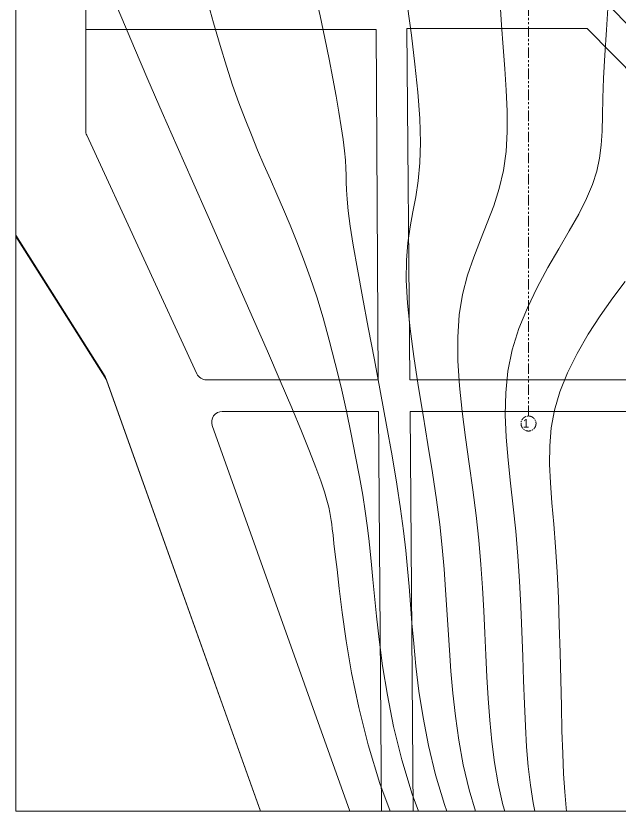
# Model space of a CAD drawing. Header units: millimetres. Extents: x -5316 to 10114, y -10026 to 11025.
# Drawn here: x -5276 to 460, y -10021 to -2471 of the extents above; entities that cross this region are included whole.
import ezdxf

# ---------------------------------------------------------------- set-up
doc = ezdxf.new("R2010")
doc.units = ezdxf.units.MM
doc.linetypes.add('CENTER2', pattern=[28.575, 19.05, -3.175, 3.175, -3.175])
doc.linetypes.add('PHANTOM', pattern=[2.5, 1.25, -0.25, 0.25, -0.25, 0.25, -0.25])
doc.layers.get('0').update_dxf_attribs({"lineweight": 0})
for name, color, linetype, lineweight in [('1m', 12, 'Continuous', 0), ('AKS', 31, 'CENTER2', 5), ('YOLLAR', 6, 'Continuous', 5)]:
    doc.layers.add(name, color=color, linetype=linetype, lineweight=lineweight)
doc.styles.get("Standard").update_dxf_attribs({"font": 'arial.ttf'})

msp = doc.modelspace()

# ---------------------------------------------------------------- linework, layer by layer
at = {"color": 3, "lineweight": 9}
msp.add_lwpolyline([(-2954.4, -10021), (-4427.2, -5894.3), (-5276.1, -4553.2)], dxfattribs=at)
at = {"layer": '1m', "color": 252, "lineweight": 0, "true_color": 0x939598}
for points in [[(-1723.6, -10021), (-1820.3, -9759.6), (-1932.4, -9391.3), (-2020.6, -9038.4), (-2088.5, -8707.2), (-2139.6, -8404.3), (-2177.5, -8136.1), (-2205.7, -7909), (-2227.3, -7727.1), (-2243.8, -7586.2), (-2256.1, -7479.4), (-2265.1, -7400.2), (-2271.9, -7341.8), (-2277.3, -7297.7), (-2282.3, -7261.1), (-2288, -7225.4), (-2295.3, -7184.5), (-2306.2, -7133.9), (-2322.9, -7069.9), (-2347.2, -6988.7), (-2381.4, -6886.4), (-2427.5, -6759.2), (-2487.5, -6603.2), (-2563.5, -6414.7), (-2656.8, -6191.3), (-2765.7, -5936.6), (-2887.4, -5655.8), (-3019.5, -5354), (-3159.4, -5036.4), (-3304.5, -4708.1), (-3452.1, -4374.3), (-3599.8, -4040), (-3745.1, -3710.1), (-3886.4, -3387.7), (-4022.1, -3075.6), (-4151, -2776.5), (-4271.3, -2493.3), (-4381.8, -2228.8)], [(-1185, -10021), (-1207.9, -9958.9), (-1292.6, -9675.9), (-1359.2, -9399.8), (-1410.6, -9133.9), (-1449.3, -8881.5), (-1478.1, -8645.8), (-1499.6, -8430.3), (-1516.4, -8236.3), (-1530.6, -8058.3), (-1543.8, -7889), (-1557.9, -7721.1), (-1574.7, -7547.3), (-1596.1, -7360.1), (-1623.7, -7152.4), (-1659.6, -6916.7), (-1704.7, -6648.6), (-1757, -6355.6), (-1813.9, -6047.9), (-1872.8, -5735.8), (-1930.7, -5429.6), (-1985.2, -5139.6), (-2033.5, -4876.2), (-2072.9, -4649.5), (-2101.4, -4466.9), (-2120.4, -4323.4), (-2131.9, -4211.2), (-2137.8, -4122.3), (-2140.3, -4048.7), (-2141.4, -3982.6), (-2143, -3916.1), (-2147.3, -3841.1), (-2155.8, -3751.2), (-2169, -3645.2), (-2186.8, -3523.3), (-2209.1, -3385.7), (-2235.8, -3232.8), (-2267.1, -3064.7), (-2302.7, -2881.6), (-2342.8, -2683.8), (-2387.4, -2471.7), (-2438.3, -2246.6)], [(-1454.5, -10021), (-1514.2, -9859.2), (-1612.6, -9533.5), (-1690, -9219), (-1749.7, -8920.5), (-1794.6, -8642.8), (-1827.9, -8390.9), (-1852.8, -8169.5), (-1872, -7981.5), (-1887.5, -7821.4), (-1900.6, -7681.6), (-1912.9, -7554.5), (-1925.8, -7432.7), (-1941, -7308.4), (-1959.8, -7174.2), (-1983.8, -7022.5), (-2014.2, -6847.8), (-2050.5, -6652.9), (-2092.3, -6442.9), (-2138.8, -6222.6), (-2189.5, -5997), (-2243.5, -5771.1), (-2300.4, -5549.7), (-2359.4, -5337.8), (-2420.1, -5139.3), (-2481.8, -4953.6), (-2544.5, -4779.4), (-2607.7, -4614.8), (-2671.1, -4458.6), (-2734.5, -4308.9), (-2797.4, -4164.4), (-2859.5, -4023.4), (-2920.7, -3884.2), (-2981, -3744.5), (-3040.6, -3601.7), (-3099.9, -3453.1), (-3159, -3296.4), (-3218.2, -3128.9), (-3277.7, -2948.1), (-3337.6, -2751.4), (-3398.6, -2537.1), (-3462.4, -2306.7)], [(-912.5, -10021), (-972.3, -9818.3), (-1028.2, -9580.6), (-1071.3, -9347.4), (-1103.8, -9120.2), (-1128, -8900.9), (-1146.2, -8691.2), (-1160.6, -8491.7), (-1172.6, -8299.3), (-1184, -8110.1), (-1196.2, -7919.7), (-1210.6, -7724.2), (-1228.9, -7519.4), (-1252.6, -7301.2), (-1283.1, -7065.6), (-1321.2, -6810.1), (-1364.7, -6539.7), (-1410.5, -6261.2), (-1455.8, -5981.1), (-1497.4, -5706.3), (-1532.4, -5443.3), (-1557.7, -5199), (-1570.4, -4980), (-1568.6, -4790.5), (-1554.9, -4624.8), (-1533.1, -4474.7), (-1506.9, -4332.1), (-1480.1, -4188.7), (-1456.5, -4036.4), (-1439.7, -3867), (-1433.6, -3672.2), (-1440.9, -3446.8), (-1459.7, -3196.4), (-1487.4, -2929.5), (-1521, -2654.8), (-1557.8, -2380.8)], [(-634.5, -10021), (-651.9, -9960.8), (-697, -9761.6), (-731.7, -9561), (-758.1, -9359.2), (-777.7, -9156.2), (-792.6, -8952.2), (-804.4, -8747.2), (-814.5, -8540.5), (-824, -8331.2), (-834.2, -8118.4), (-846.3, -7901.2), (-861.6, -7678.8), (-881.1, -7450.2), (-906.3, -7214.6), (-937.4, -6971.7), (-972.1, -6724), (-1006.9, -6474.6), (-1038.5, -6226.6), (-1063.8, -5983.1), (-1079.2, -5747.2), (-1081.6, -5522), (-1067.6, -5310.7), (-1035.3, -5115.1), (-987.9, -4933.1), (-930, -4761.4), (-866.4, -4596.5), (-801.5, -4435.2), (-740.1, -4274.1), (-686.7, -4109.8), (-645.9, -3939), (-621.2, -3759.2), (-610.7, -3571.1), (-611.5, -3376.2), (-620.5, -3176.2), (-634.6, -2972.5), (-650.9, -2766.7), (-666.4, -2560.4), (-678, -2355.1)], [(-348.8, -10021), (-365.5, -9942.7), (-392, -9774.8), (-412.1, -9598.3), (-427.2, -9411.6), (-438.8, -9213.5), (-448.1, -9003), (-456.1, -8781.9), (-463.8, -8552.5), (-472, -8317.2), (-481.8, -8078.4), (-494, -7838.2), (-509.5, -7599.2), (-529.3, -7363.6), (-553.5, -7133.4), (-579.2, -6908.4), (-603, -6688.2), (-621, -6472.3), (-629.8, -6260.1), (-625.8, -6051.3), (-605.2, -5845.3), (-564.5, -5641.6), (-501.6, -5440), (-420.5, -5241.7), (-326.6, -5048.3), (-225.4, -4861.1), (-122.5, -4681.8), (-23.2, -4511.8), (66.9, -4352.7), (142.3, -4205.9), (199, -4071.8), (238.8, -3946), (265, -3823.2), (280.7, -3697.9), (289.2, -3564.6), (293.7, -3417.9), (297.5, -3252.3), (303.8, -3062.4), (315, -2844.8), (330.4, -2604.8), (348.2, -2349.7)], [(-47.7, -10021), (-52, -9988.8), (-66, -9837.5), (-76.5, -9667.2), (-84.7, -9474.9), (-91.5, -9258.9), (-97.5, -9023.4), (-103.3, -8773.9), (-109.6, -8516.2), (-117, -8255.6), (-126.1, -7997.8), (-137.6, -7748.4), (-152, -7512.8), (-169.3, -7295.3), (-186.9, -7093.9), (-201.4, -6905.4), (-209.5, -6726.4), (-207.9, -6553.6), (-193.2, -6383.7), (-162, -6213.4), (-111.1, -6039.3), (-38.5, -5859.4), (52.6, -5676.5), (157.6, -5494.5), (271.8, -5317.4), (390.8, -5149.2), (509.7, -4994)]]:
    msp.add_lwpolyline(points, dxfattribs=at)
at = {"layer": 'AKS', "linetype": 'PHANTOM', "ltscale": 80}
msp.add_line((-409.1, -6270.4), (-409.1, -1517.7), dxfattribs=at)
at = {"layer": 'AKS', "ltscale": 3}
msp.add_circle((-409.1, -6341.6), 71.2, dxfattribs=at)
at = {"layer": 'YOLLAR'}
for p, q in [((-4613.3, 4238.5), (-4613.3, -3561.2)), ((273.3, -2289.7), (3848.4, -5926.4)), ((-4613.3, -2601.6), (-1856.6, -2601.6)), ((-1836.8, -5926.4), (-1856.6, -2601.6)), ((-1536.8, -5926.4), (-1563.7, -2589.7)), ((-1563.7, -2589.7), (147.5, -2589.7)), ((147.5, -2589.7), (3260.5, -5756.3)), ((-3557.7, -5868.4), (-4604.1, -3603.1)), ((-4773.9, -5359.7), (-5276.1, -4564.8)), ((-4415.8, -5926.4), (-4773.9, -5359.7)), ((-4225.8, -6458.8), (-4415.8, -5926.4)), ((-1836.8, -5926.4), (-3467, -5926.4)), ((3189.2, -5926.4), (-1536.8, -5926.4)), ((-1835, -6226.4), (-3317.4, -6226.4)), ((-1803.8, -10021), (-1834.4, -6226.4)), ((4623.2, -6226.4), (-1534.4, -6226.4)), ((-1503.8, -10021), (-1534.4, -6226.4)), ((-2105, -10021), (-3411.6, -6360.1)), ((-3384.5, -8816), (-4225.8, -6458.8)), ((-2954.4, -10021), (-3384.5, -8816))]:
    msp.add_line(p, q, dxfattribs=at)
msp.add_lwpolyline([(-5276.1, 11024.7), (-5276.1, -10021), (10113.9, -10021), (10113.9, 11024.7)], close=True, dxfattribs=at)
for centre, start, end in [((-4513.3, -3561.2), 180, 204.79351), ((-3467, -5826.4), 204.79351, 270), ((-3317.4, -6326.4), 90, 199.64182)]:
    msp.add_arc(centre, 100, start, end, dxfattribs=at)

# ---------------------------------------------------------------- texts
at = {"layer": 'AKS', "lineweight": -2, "ltscale": 3, "insert": (-401.1, -6381.2), "char_height": 83.623, "attachment_point": 9}
msp.add_mtext_dynamic_manual_height_columns('{\\fGoldman|b0|i0|c0|p2;1} ', width=115.045, gutter_width=12.5, heights=[91.9], dxfattribs=at)

doc.saveas('drawing.dxf')
